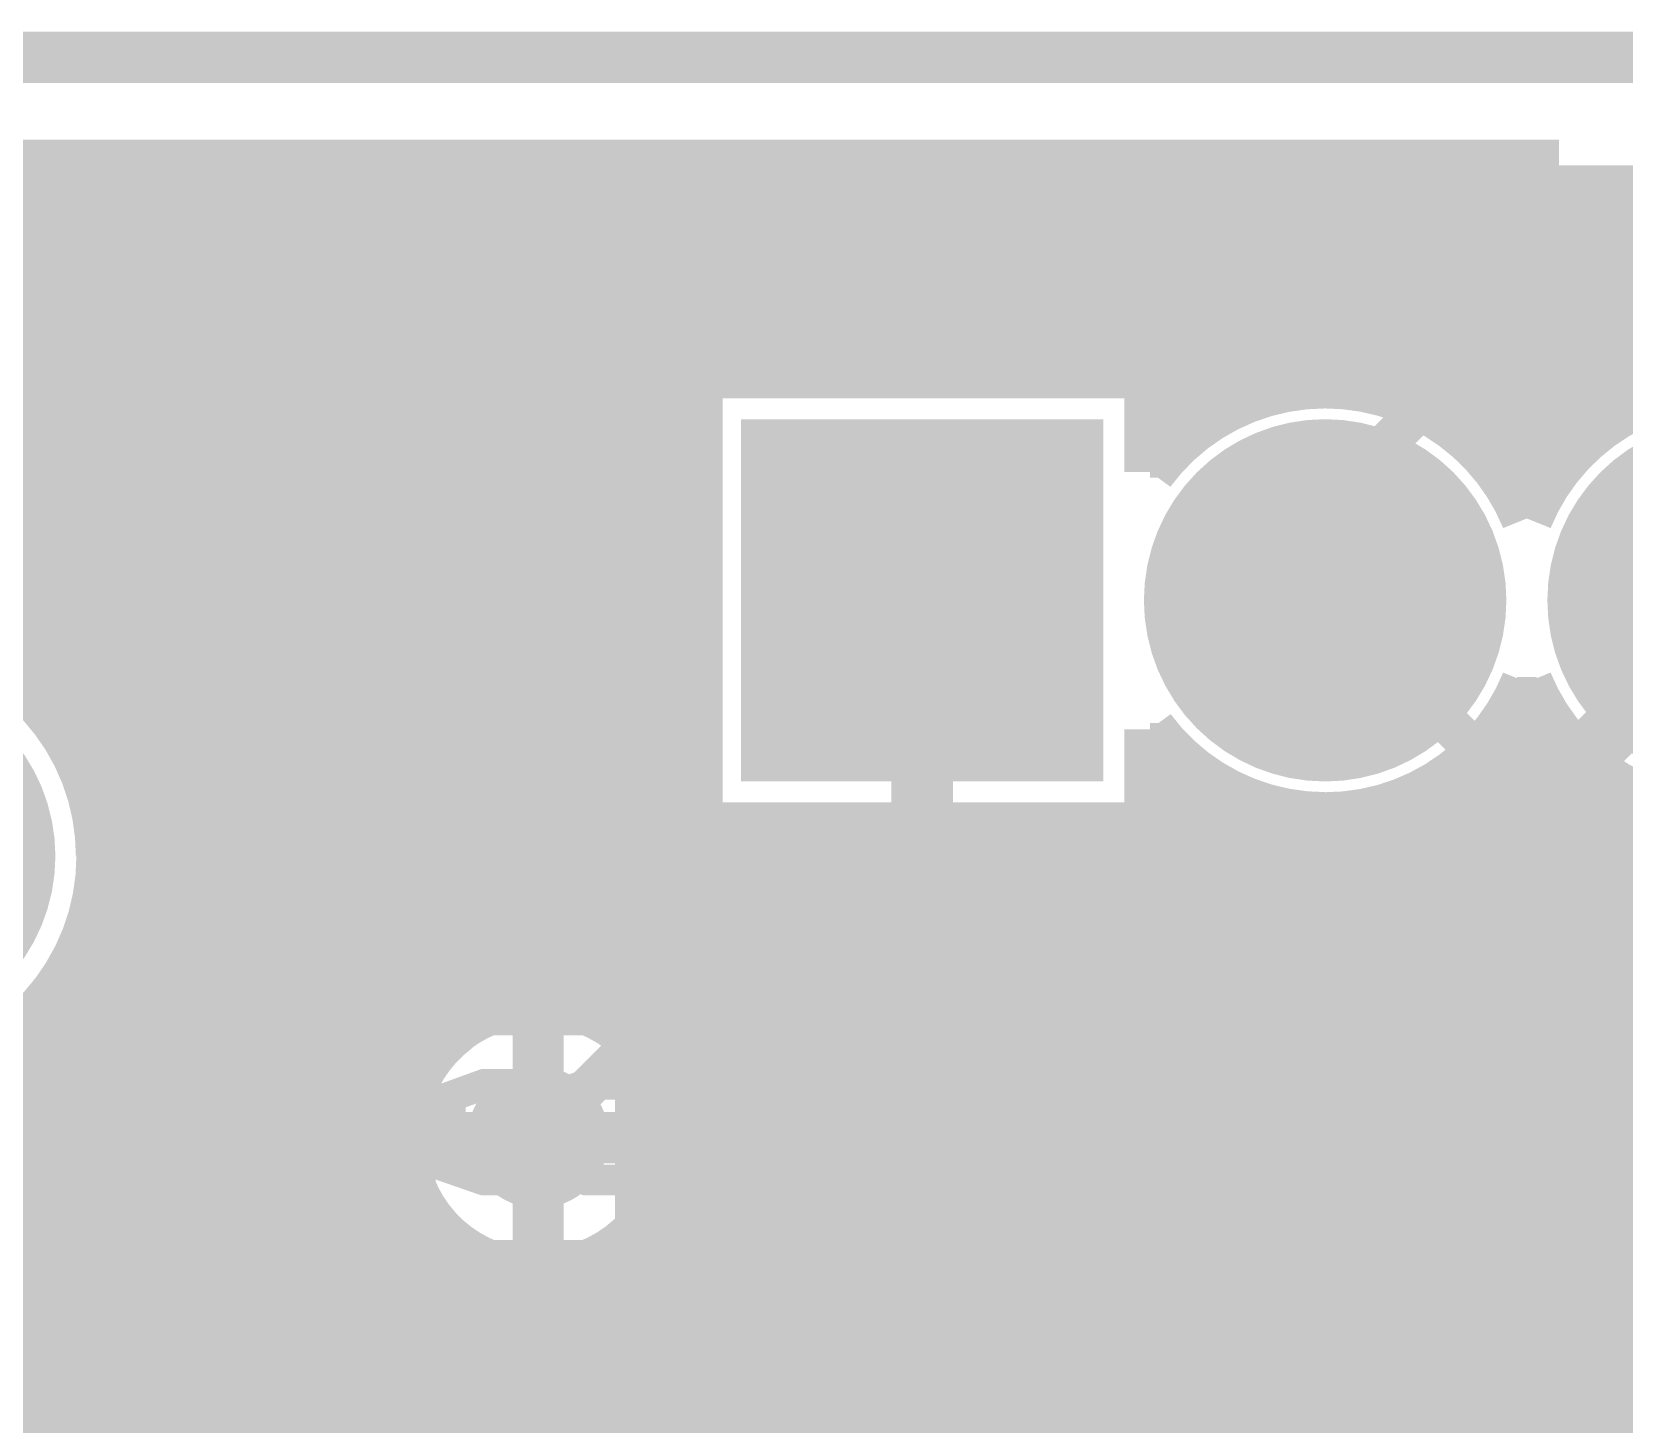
# Model space of a CAD drawing. Extents: x -7 to 100, y -42 to 30.
# Drawn here: x 43.84 to 51.74, y 23.22 to 30.13 of the extents above; entities that cross this region are included whole.
import ezdxf

# ---------------------------------------------------------------- set-up
doc = ezdxf.new("R2010")
doc.units = 0
doc.header["$MEASUREMENT"] = 0
doc.layers.get('0').update_dxf_attribs({"linetype": 'CONTINUOUS'})
for name, color, linetype in [('22-315-0_BOT', 7, 'CONTINUOUS'), ('22-315-0_DRD', 7, 'CONTINUOUS'), ('22-315-0_GND', 6, 'CONTINUOUS'), ('22-315-0_IN1', 4, 'CONTINUOUS'), ('22-315-0_SMB', 3, 'CONTINUOUS'), ('22-315-0_SMT', 5, 'CONTINUOUS'), ('22-315-0_SPB', 10, 'CONTINUOUS'), ('22-315-0_SSB', 9, 'CONTINUOUS'), ('22-315-0_SST', 12, 'CONTINUOUS'), ('22-315-0_TOP', 11, 'CONTINUOUS'), ('THRUHOLE_TAP', 15, 'CONTINUOUS')]:
    doc.layers.add(name, color=color, linetype=linetype)

# ---------------------------------------------------------------- blocks, each defined once
blk = doc.blocks.new('RECTANGLE_8')
blk.add_solid([(0.4826, 0.4064), (0.4826, -0.4064), (-0.4826, 0.4064), (-0.4826, -0.4064)])
blk = doc.blocks.new('ROUND_19')
at = {"const_width": 0.7493}
blk.add_lwpolyline([(-0.37465, 0, 1), (0.37465, 0, 1)], format="xyb", close=True, dxfattribs=at)
blk = doc.blocks.new('SQUARE_20')
blk.add_solid([(0.8001, 0.8001), (0.8001, -0.8001), (-0.8001, 0.8001), (-0.8001, -0.8001)])
blk = doc.blocks.new('ROUND_26')
at = {"const_width": 0.8001}
blk.add_lwpolyline([(-0.40005, 0, 1), (0.40005, 0, 1)], format="xyb", close=True, dxfattribs=at)
blk = doc.blocks.new('ROUND_56')
at = {"const_width": 0.35052}
blk.add_lwpolyline([(-0.17526, 0, 1), (0.17526, 0, 1)], format="xyb", close=True, dxfattribs=at)
blk = doc.blocks.new('ROUND_65')
at = {"const_width": 0.35052}
blk.add_lwpolyline([(-0.17526, 0, 1), (0.17526, 0, 1)], format="xyb", close=True, dxfattribs=at)
blk = doc.blocks.new('ROUND_67')
at = {"const_width": 0.89916}
blk.add_lwpolyline([(-0.44958, 0, 1), (0.44958, 0, 1)], format="xyb", close=True, dxfattribs=at)
blk = doc.blocks.new('SQUARE_71')
blk.add_solid([(0.89916, 0.89916), (0.89916, -0.89916), (-0.89916, 0.89916), (-0.89916, -0.89916)])
blk = doc.blocks.new('ROUND_83')
at = {"const_width": 0.10033}
blk.add_lwpolyline([(-0.050164, 0, 1), (0.050164, 0, 1)], format="xyb", close=True, dxfattribs=at)
blk = doc.blocks.new('ROUND_84')
at = {"const_width": 0.50038}
blk.add_lwpolyline([(-0.25019, 0, 1), (0.25019, 0, 1)], format="xyb", close=True, dxfattribs=at)

msp = doc.modelspace()

# ---------------------------------------------------------------- linework, layer by layer
at = {"layer": '22-315-0_BOT'}
for points, const_width in [([(51.41976, 29.464), (5.99948, 29.464)], 0.254), ([(43.8658, 29.464), (43.8658, 28.0924)], 0.254), ([(44.0944, 29.464), (44.0944, 28.0924)], 0.254), ([(44.323, 29.464), (44.323, 28.0924)], 0.254), ([(44.5516, 29.464), (44.5516, 28.0924)], 0.254), ([(44.7802, 29.464), (44.7802, 28.08478)], 0.254), ([(45.0088, 29.464), (45.0088, 27.95524)], 0.254), ([(45.2374, 29.464), (45.2374, 27.72664)], 0.254), ([(45.466, 29.464), (45.466, 27.49804)], 0.254), ([(45.6946, 29.464), (45.6946, 27.26944)], 0.254), ([(45.9232, 29.464), (45.9232, 27.04084)], 0.254), ([(46.1518, 29.464), (46.1518, 26.81224)], 0.254), ([(46.3804, 29.464), (46.3804, 26.58364)], 0.254), ([(46.609, 29.464), (46.609, 26.35504)], 0.254), ([(46.8376, 29.464), (46.8376, 25.11552)], 0.254), ([(47.0662, 29.464), (47.0662, 24.9428)], 0.254), ([(47.2948, 29.464), (47.2948, 28.4353)], 0.254), ([(47.5234, 29.464), (47.5234, 28.4353)], 0.254), ([(47.752, 29.464), (47.752, 28.4353)], 0.254), ([(47.9806, 29.464), (47.9806, 28.4353)], 0.254), ([(48.2092, 29.464), (48.2092, 28.4353)], 0.254), ([(48.4378, 29.464), (48.4378, 28.4353)], 0.254), ([(48.6664, 29.464), (48.6664, 28.4353)], 0.254), ([(48.895, 29.464), (48.895, 28.4353)], 0.254), ([(49.1236, 29.464), (49.1236, 28.4353)], 0.254), ([(49.3522, 29.464), (49.3522, 28.4353)], 0.254), ([(49.5808, 29.464), (49.5808, 28.1432)], 0.254), ([(49.8094, 29.464), (49.8094, 28.28544)], 0.254), ([(50.038, 29.464), (50.038, 28.36164)], 0.254), ([(50.2666, 29.464), (50.2666, 28.3845)], 0.254), ([(50.4952, 29.464), (50.4952, 28.59024)], 0.254), ([(50.7238, 29.464), (50.7238, 28.81884)], 0.254), ([(50.9524, 29.464), (50.9524, 29.04744)], 0.254), ([(51.181, 29.464), (51.181, 29.27604)], 0.254), ([(51.32578, 29.4132), (6.08584, 29.4132)], 0.254), ([(51.27498, 29.37002), (50.28692, 28.3845)], 0.254), ([(51.08956, 29.1846), (6.41858, 29.1846)], 0.254), ([(57.15, 28.0162), (57.0738, 28.0162), (56.007, 29.083), (51.562, 29.083), (50.25898, 27.77998), (50.25898, 27.305)], 0.2032), ([(50.86096, 28.956), (14.03604, 28.956)], 0.254), ([(50.63236, 28.7274), (14.26464, 28.7274)], 0.254), ([(50.40376, 28.4988), (14.49324, 28.4988)], 0.254), ([(49.3903, 28.4353), (47.1297, 28.4353), (47.1297, 26.1747)], 0.254), ([(49.3903, 28.4353), (49.3903, 27.94254)], 0.254), ([(50.28692, 28.3845), (50.25904, 28.38342)], 0.254), ([(47.1297, 28.2702), (26.72842, 28.2702)], 0.254), ([(49.77638, 28.2702), (49.3903, 28.2702)], 0.254), ([(44.704, 28.0924), (34.671, 28.0924)], 0.254), ([(47.1297, 28.0416), (44.89958, 28.0416)], 0.254), ([(49.46904, 28.0416), (49.3903, 28.0416)], 0.254), ([(44.9961, 27.96794), (46.64202, 26.32202)], 0.254), ([(47.1297, 27.813), (45.15104, 27.813)], 0.254), ([(30.48, 25.3238), (32.3088, 25.3238), (34.671, 27.686), (44.704, 27.686), (46.355, 26.035), (46.355, 24.638)], 0.2032), ([(47.1297, 27.5844), (45.37964, 27.5844)], 0.254), ([(47.1297, 27.3558), (45.60824, 27.3558)], 0.254), ([(48.26, 27.305), (48.26, 24.8412), (47.625, 24.2062)], 0.3048), ([(51.435, 24.2062), (51.435, 26.416), (52.197, 27.178), (52.197, 27.2415), (52.2605, 27.305)], 0.3048), ([(44.53636, 27.2796), (34.83864, 27.2796)], 0.254), ([(43.8658, 27.2796), (43.8658, 26.82494)], 0.254), ([(44.0944, 27.2796), (44.0944, 26.48712)], 0.254), ([(44.323, 27.2796), (44.323, 19.1643)], 0.254), ([(44.53636, 27.2796), (45.9486, 25.86736)], 0.254), ([(44.5516, 27.26436), (44.5516, 19.1643)], 0.254), ([(44.68876, 27.1272), (43.34764, 27.1272)], 0.254), ([(47.1297, 27.1272), (45.83684, 27.1272)], 0.254), ([(44.7802, 27.03576), (44.7802, 19.1643)], 0.254), ([(44.91736, 26.8986), (43.78706, 26.8986)], 0.254), ([(47.1297, 26.8986), (46.06544, 26.8986)], 0.254), ([(45.0088, 26.80716), (45.0088, 19.1389)], 0.254), ([(45.14596, 26.67), (43.9928, 26.67)], 0.254), ([(47.1297, 26.67), (46.29404, 26.67)], 0.254), ([(45.2374, 26.57856), (45.2374, 19.0119)], 0.254), ([(45.37456, 26.4414), (44.11218, 26.4414)], 0.254), ([(47.1297, 26.4414), (46.52264, 26.4414)], 0.254), ([(45.466, 26.34996), (45.466, 18.78584)], 0.254), ([(45.60316, 26.2128), (44.17568, 26.2128)], 0.254), ([(47.1297, 26.2128), (46.72076, 26.2128)], 0.254), ([(45.6946, 26.12136), (45.6946, 24.79802)], 0.254), ([(47.8028, 26.1747), (47.1297, 26.1747)], 0.254), ([(47.2948, 26.1747), (47.2948, 24.9428)], 0.254), ([(47.5234, 26.1747), (47.5234, 24.9428)], 0.254), ([(47.752, 26.1747), (47.752, 24.97836)], 0.254), ([(47.8028, 26.1747), (47.8028, 25.02916)], 0.254), ([(46.7614, 26.035), (46.7614, 25.18156)], 0.254), ([(45.83176, 25.9842), (44.18838, 25.9842)], 0.254), ([(47.8028, 25.9842), (46.7614, 25.9842)], 0.254), ([(45.9232, 25.89276), (45.9232, 25.16378)], 0.254), ([(45.9486, 25.86736), (45.9486, 25.18156)], 0.254), ([(45.9486, 25.7556), (44.15282, 25.7556)], 0.254), ([(47.8028, 25.7556), (46.7614, 25.7556)], 0.254), ([(44.0944, 25.58034), (44.0944, 19.1643)], 0.254), ([(45.9486, 25.527), (44.069, 25.527)], 0.254), ([(47.8028, 25.527), (46.7614, 25.527)], 0.254), ([(43.8658, 25.24252), (43.8658, 24.9428)], 0.254), ([(45.9486, 25.2984), (43.9166, 25.2984)], 0.254), ([(47.8028, 25.2984), (46.7614, 25.2984)], 0.254), ([(45.82922, 25.0698), (43.64482, 25.0698)], 0.254), ([(47.8028, 25.0698), (46.88078, 25.0698)], 0.254), ([(47.8028, 25.02916), (47.7139, 24.9428)], 0.254), ([(43.9928, 24.9428), (43.5864, 24.9428)], 0.254), ([(43.9928, 24.9428), (43.9928, 23.5204)], 0.254), ([(47.7139, 24.9428), (46.96206, 24.9428)], 0.254), ([(45.70476, 24.8412), (43.9928, 24.8412)], 0.254), ([(45.67428, 24.6126), (43.9928, 24.6126)], 0.254), ([(45.6946, 24.47544), (45.6946, 18.55724)], 0.254), ([(45.72508, 24.384), (43.9928, 24.384)], 0.254), ([(47.8028, 22.7838), (49.2252, 24.2062)], 0.381), ([(51.435, 22.7838), (51.0032, 22.7838), (49.5808, 24.2062)], 0.381), ([(51.6128, 22.7838), (53.0352, 24.2062)], 0.381), ([(45.87494, 24.1554), (43.9928, 24.1554)], 0.254), ([(46.8122, 24.13508), (46.8122, 23.5204)], 0.254), ([(49.2252, 24.2062), (49.53, 24.2062)], 0.2032), ([(49.5808, 24.2062), (49.53, 24.2062)], 0.2032), ([(45.9232, 24.11222), (45.9232, 23.23592)], 0.254), ([(46.1518, 23.98776), (46.1518, 23.40356)], 0.254), ([(46.609, 24.00808), (46.609, 23.43912)], 0.254), ([(46.8122, 23.9268), (43.9928, 23.9268)], 0.254), ([(46.3804, 23.95728), (46.3804, 23.46198)], 0.254), ([(46.8122, 23.6982), (43.9928, 23.6982)], 0.254), ([(43.9928, 23.5204), (43.9928, 23.4696)], 0.254), ([(46.8122, 23.5204), (46.8122, 23.4696)], 0.254), ([(43.9928, 23.4696), (43.9928, 22.0472)], 0.254), ([(46.8122, 23.4696), (43.9928, 23.4696)], 0.254), ([(46.8122, 23.4696), (46.8122, 23.4061)], 0.254), ([(46.8122, 23.4061), (46.70552, 23.4061)], 0.254), ([(45.92828, 23.241), (43.9928, 23.241)], 0.254)]:
    msp.add_lwpolyline(points, dxfattribs=dict(at, const_width=const_width))
at = {"layer": '22-315-0_BOT', "const_width": 0.254}
for points in [[(51.41976, 29.464, 0.1074337), (51.27443, 29.37057)], [(50.25898, 28.3845, 0.2388076), (49.38871, 27.94371)], [(44.99102, 27.97302, 0.1989124), (44.704, 28.09191)], [(44.18838, 26.035, 0.4142136), (43.06062, 27.16276)], [(46.7614, 26.035, 0.1989124), (46.64237, 26.32237)], [(43.5864, 25.03424, 0.2786568), (44.19092, 26.035)], [(45.9486, 25.18156, 0.2364631), (45.67631, 24.638)], [(46.96206, 24.9428, 0.1163895), (46.76175, 25.18203)], [(45.67428, 24.638, 0.4142136), (46.355, 23.95728)], [(46.355, 23.95728, 0.1865741), (46.8129, 24.13431)], [(46.4312, 23.46452, 0.4142136), (45.75048, 22.7838)], [(46.70552, 23.4061, 0.104172), (46.4312, 23.46388)]]:
    msp.add_lwpolyline(points, format="xyb", dxfattribs=at)
at = {"layer": '22-315-0_DRD', "const_width": 0.254}
for points in [[(0, 0), (-7.00024, 0), (-7.00024, 29.99994), (99.9998, 29.99994), (99.9998, 0), (0, 0)], [(48.26, 27.94), (48.26, 26.67)], [(50.25898, 27.94), (50.25898, 26.67)], [(48.895, 27.305), (47.625, 27.305)], [(50.89398, 27.305), (49.62398, 27.305)], [(52.8955, 27.305), (51.6255, 27.305)], [(45.72, 25.273), (45.72, 24.003)], [(46.99, 25.273), (45.72, 25.273)], [(46.355, 25.273), (46.355, 24.003)], [(46.99, 24.003), (46.99, 25.273)], [(46.99, 24.638), (45.72, 24.638)], [(45.72, 24.003), (46.99, 24.003)], [(45.7962, 23.4188), (45.7962, 22.1488)], [(47.0662, 23.4188), (45.7962, 23.4188)], [(46.4312, 23.4188), (46.4312, 22.1488)], [(47.0662, 22.1488), (47.0662, 23.4188)]]:
    msp.add_lwpolyline(points, dxfattribs=at)
at = {"layer": '22-315-0_GND', "const_width": 0.254}
msp.add_lwpolyline([(0, 0), (-7.00024, 0), (-7.00024, 29.99994), (99.9998, 29.99994), (99.9998, 0), (0, 0)], dxfattribs=at)
at = {"layer": '22-315-0_IN1', "const_width": 0.254}
for points in [[(99.441, 29.337), (29.1338, 29.337)], [(99.441, 29.3116), (29.1338, 29.3116)], [(43.942, 29.337), (43.942, 26.73858)], [(44.1706, 29.337), (44.1706, 26.2382)], [(44.3992, 29.337), (44.3992, 17.6657)], [(44.6278, 29.337), (44.6278, 17.54378)], [(44.8564, 29.337), (44.8564, 17.17802)], [(45.085, 29.337), (45.085, 1.97612)], [(45.3136, 29.337), (45.3136, 2.14376)], [(45.5422, 29.337), (45.5422, 2.20218)], [(45.7708, 29.337), (45.7708, 24.98598)], [(45.9994, 29.337), (45.9994, 25.21712)], [(46.228, 29.337), (46.228, 25.30602)], [(46.4566, 29.337), (46.4566, 25.30856)], [(46.6852, 29.337), (46.6852, 25.23236)], [(46.9138, 29.337), (46.9138, 25.02408)], [(47.1424, 29.337), (47.1424, 22.01418)], [(47.371, 29.337), (47.371, 28.4353)], [(47.5996, 29.337), (47.5996, 28.4353)], [(47.8282, 29.337), (47.8282, 28.4353)], [(48.0568, 29.337), (48.0568, 28.4353)], [(48.2854, 29.337), (48.2854, 28.4353)], [(48.514, 29.337), (48.514, 28.4353)], [(48.7426, 29.337), (48.7426, 28.4353)], [(48.9712, 29.337), (48.9712, 28.4353)], [(49.1998, 29.337), (49.1998, 28.4353)], [(49.4284, 29.337), (49.4284, 27.99334)], [(49.657, 29.337), (49.657, 28.19908)], [(49.8856, 29.337), (49.8856, 28.31592)], [(50.1142, 29.337), (50.1142, 28.37434)], [(50.3428, 29.337), (50.3428, 28.38196)], [(50.5714, 29.337), (50.5714, 28.33878)], [(50.8, 29.337), (50.8, 28.23972)], [(51.0286, 29.337), (51.0286, 28.06192)], [(51.2572, 29.337), (51.2572, 27.71648)], [(51.4858, 29.337), (51.4858, 28.05684)], [(51.7144, 29.337), (51.7144, 28.23718)], [(99.441, 29.083), (29.1338, 29.083)], [(99.441, 28.8544), (29.1338, 28.8544)], [(99.441, 28.6258), (29.1338, 28.6258)], [(47.1297, 28.3972), (29.1338, 28.3972)], [(49.3903, 28.4353), (47.1297, 28.4353), (47.1297, 26.1747)], [(49.3903, 28.4353), (49.3903, 27.94254)], [(68.58508, 28.3972), (49.3903, 28.3972)], [(47.1297, 28.1686), (29.1338, 28.1686)], [(49.61128, 28.1686), (49.3903, 28.1686)], [(51.6128, 28.1686), (50.90668, 28.1686)], [(47.1297, 27.94), (29.1338, 27.94)], [(51.38674, 27.94), (51.13274, 27.94)], [(47.1297, 27.7114), (29.1338, 27.7114)], [(47.1297, 27.4828), (29.1338, 27.4828)], [(47.1297, 27.2542), (29.1338, 27.2542)], [(47.1297, 27.0256), (43.60164, 27.0256)], [(51.2572, 26.89098), (51.2572, 20.44192)], [(47.1297, 26.797), (43.89374, 26.797)], [(51.308, 26.797), (51.21148, 26.797)], [(49.3903, 26.66492), (49.3903, 26.1747)], [(49.4284, 26.61666), (49.4284, 17.30756)], [(47.1297, 26.5684), (44.05376, 26.5684)], [(49.46904, 26.5684), (49.3903, 26.5684)], [(51.0286, 26.54554), (51.0286, 20.57908)], [(51.47056, 26.5684), (51.04892, 26.5684)], [(51.4858, 26.55316), (51.4858, 16.98498)], [(47.1297, 26.3398), (44.14774, 26.3398)], [(49.77638, 26.3398), (49.3903, 26.3398)], [(49.657, 26.40838), (49.657, 17.30502)], [(51.77536, 26.3398), (50.74158, 26.3398)], [(50.8, 26.37028), (50.8, 20.61972)], [(51.7144, 26.37282), (51.7144, 17.21612)], [(49.8856, 26.29154), (49.8856, 17.21612)], [(50.5714, 26.27122), (50.5714, 20.57908)], [(50.1142, 26.23566), (50.1142, 16.98498)], [(50.3428, 26.22804), (50.3428, 20.44192)], [(57.57164, 26.1112), (44.18584, 26.1112)], [(49.3903, 26.1747), (47.1297, 26.1747)], [(47.371, 26.1747), (47.371, 21.96592)], [(47.5996, 26.1747), (47.5996, 21.81352)], [(47.8282, 26.1747), (47.8282, 15.10792)], [(48.0568, 26.1747), (48.0568, 10.67308)], [(48.2854, 26.1747), (48.2854, 5.25272)], [(48.514, 26.1747), (48.514, 5.51688)], [(48.7426, 26.1747), (48.7426, 5.61594)], [(48.9712, 26.1747), (48.9712, 17.02308)], [(49.1998, 26.1747), (49.1998, 17.23136)], [(57.4929, 25.8826), (44.17822, 25.8826)], [(44.1706, 25.82926), (44.1706, 17.69618)], [(57.49798, 25.654), (44.12234, 25.654)], [(57.58688, 25.4254), (44.01058, 25.4254)], [(43.942, 25.32888), (43.942, 17.64792)], [(45.96638, 25.1968), (43.81754, 25.1968)], [(57.81802, 25.1968), (46.74108, 25.1968)], [(45.76064, 24.9682), (43.43146, 24.9682)], [(56.29402, 24.9682), (46.94936, 24.9682)], [(45.6819, 24.7396), (29.1338, 24.7396)], [(56.06288, 24.7396), (47.02556, 24.7396)], [(45.68698, 24.511), (29.1338, 24.511)], [(55.97398, 24.511), (47.02302, 24.511)], [(45.77588, 24.2824), (29.1338, 24.2824)], [(45.7708, 24.29002), (45.7708, 18.00098)], [(55.9689, 24.2824), (46.93412, 24.2824)], [(46.9138, 24.24938), (46.9138, 21.9837)], [(46.00702, 24.0538), (29.1338, 24.0538)], [(45.9994, 24.05888), (45.9994, 18.23212)], [(56.04764, 24.0538), (46.70298, 24.0538)], [(46.228, 23.96998), (46.228, 18.32102)], [(46.6852, 24.04364), (46.6852, 21.86178)], [(46.4566, 23.9649), (46.4566, 21.49602)], [(56.25338, 23.8252), (29.1338, 23.8252)], [(58.63844, 23.5966), (29.1338, 23.5966)], [(82.51698, 23.368), (42.1513, 23.368)], [(82.5119, 23.1394), (42.45356, 23.1394)]]:
    msp.add_lwpolyline(points, dxfattribs=at)
for points in [[(50.25898, 28.3845, 0.2388076), (49.38871, 27.94371)], [(51.25974, 27.7114, 0.3052455), (50.25898, 28.3845)], [(52.2605, 28.3845, 0.3052457), (51.25974, 27.7114)], [(44.18838, 26.035, 0.4142136), (43.06062, 27.16276)], [(50.25898, 26.2255, 0.3052457), (51.25974, 26.8986)], [(51.25974, 26.8986, 0.3052455), (52.2605, 26.2255)], [(49.3903, 26.66492, 0.2383058), (50.25898, 26.22597)], [(43.06062, 24.9047, 0.4142136), (44.19092, 26.035)], [(46.355, 25.31872, 0.4142136), (45.67428, 24.638)], [(47.03572, 24.638, 0.4142136), (46.355, 25.31872)], [(45.67428, 24.638, 0.4142136), (46.355, 23.95728)], [(46.355, 23.95728, 0.4142136), (47.03572, 24.638)]]:
    msp.add_lwpolyline(points, format="xyb", dxfattribs=at)
at = {"layer": '22-315-0_SSB', "const_width": 0.1524}
for points in [[(46.11624, 27.59456), (46.11624, 27.12212), (46.79442, 27.35834), (46.79442, 27.47772), (45.77842, 27.47772)], [(45.94606, 26.28392), (45.77842, 26.40076), (45.77842, 26.63952), (45.94606, 26.75636), (46.11624, 26.75636), (46.45406, 26.52014), (46.79442, 26.75636), (46.79442, 26.28392)], [(48.82642, 25.34412), (48.70704, 25.17394), (48.47082, 25.17394), (48.35144, 25.34412), (48.35144, 25.51176), (48.58766, 25.85212), (48.35144, 26.18994), (48.82642, 26.18994)], [(49.66462, 25.34412), (49.54524, 25.17394), (49.30902, 25.17394), (49.18964, 25.34412), (49.18964, 25.51176), (49.42586, 25.85212), (49.18964, 26.18994), (49.66462, 26.18994)], [(50.02784, 25.34412), (50.08626, 25.17394), (50.44186, 25.17394), (50.50282, 25.34412), (50.50282, 26.01976), (50.44186, 26.18994), (50.08626, 26.18994), (50.02784, 26.01976)], [(46.28642, 25.74036), (45.77842, 25.91816)], [(46.28642, 25.44572), (46.28642, 25.80132), (46.45406, 25.91816), (46.62424, 25.91816), (46.79442, 25.80132), (46.79442, 25.44572), (45.77842, 25.44572)], [(42.3545, 22.0345), (42.3545, 24.9555), (43.9928, 24.9555), (43.9928, 22.0345), (42.3545, 22.0345)], [(48.4505, 24.9555), (48.4505, 22.0345), (46.8122, 22.0345), (46.8122, 24.9555), (48.4505, 24.9555)], [(50.3555, 24.9555), (50.3555, 22.0345), (48.7172, 22.0345), (48.7172, 24.9555), (50.3555, 24.9555)], [(52.2605, 24.9555), (52.2605, 22.0345), (50.6222, 22.0345), (50.6222, 24.9555), (52.2605, 24.9555)], [(44.3484, 24.3459), (45.3644, 24.7015), (45.3644, 24.22906)], [(44.3484, 23.8633), (44.3484, 23.39086), (45.02658, 23.8633), (45.19676, 23.8633), (45.3644, 23.80488), (45.3644, 23.44928), (45.19676, 23.39086)]]:
    msp.add_lwpolyline(points, dxfattribs=at)
at = {"layer": '22-315-0_SST'}
for points, const_width in [([(45.50918, 23.6855), (45.50918, 29.43352), (33.1089, 29.43352), (33.1089, 23.6855), (45.50918, 23.6855)], 0.20066), ([(55.85968, 29.30398), (46.06036, 29.30398), (46.06036, 25.7048), (55.85968, 25.7048), (55.85968, 29.30398)], 0.20066), ([(49.15916, 29.30398), (49.0601, 29.30398), (47.36084, 29.30398), (48.26, 28.50388)], 0.20066), ([(47.52848, 29.30398), (47.52848, 29.15412)], 0.20066), ([(47.70882, 29.30398), (47.70882, 28.9941)], 0.20066), ([(47.88662, 29.30398), (47.88662, 28.83408)], 0.20066), ([(48.06696, 29.30398), (48.06696, 28.67406)], 0.20066), ([(48.2473, 29.30398), (48.2473, 28.51404)], 0.20066), ([(49.15916, 29.30398), (48.26, 28.50388)], 0.20066), ([(48.42764, 29.30398), (48.42764, 28.65374)], 0.20066), ([(48.60798, 29.30398), (48.60798, 28.81376)], 0.20066), ([(48.78578, 29.30398), (48.78578, 28.97378)], 0.20066), ([(48.96612, 29.30398), (48.96612, 29.1338)], 0.20066), ([(49.05502, 29.21254), (47.46244, 29.21254)], 0.20066), ([(48.85182, 29.0322), (47.66564, 29.0322)], 0.20066), ([(48.65116, 28.85186), (47.86884, 28.85186)], 0.20066), ([(48.44796, 28.67406), (48.0695, 28.67406)], 0.20066), ([(33.1089, 25.53462), (33.9598, 25.53462), (33.9598, 28.58516), (44.70908, 28.58516), (44.70908, 25.53462), (45.50918, 25.53462)], 0.20066), ([(46.06036, 28.30576), (46.45914, 28.30576), (46.45914, 26.10612), (55.45836, 26.10612), (55.45836, 28.30576), (55.85968, 28.30576)], 0.20066), ([(48.3362, 25.26792), (48.3362, 24.51354)], 0.254), ([(48.1076, 25.15108), (48.1076, 24.63292)], 0.254), ([(48.5648, 25.22728), (48.5648, 24.55418)], 0.254), ([(48.72228, 25.0698), (48.04918, 25.0698)], 0.254), ([(46.42612, 24.8412), (46.25594, 24.90216), (46.08576, 24.90216), (45.91812, 24.8412), (45.91812, 24.4856), (46.08576, 24.42718), (46.25594, 24.42718), (46.42612, 24.4856), (46.42612, 24.8412), (46.59376, 24.90216), (46.76394, 24.90216), (46.93412, 24.8412), (46.93412, 24.4856), (46.76394, 24.42718), (46.59376, 24.42718), (46.42612, 24.4856)], 0.1524), ([(48.76292, 24.8412), (48.00854, 24.8412)], 0.254), ([(48.64608, 24.6126), (48.12792, 24.6126)], 0.254), ([(33.1089, 24.23414), (33.1089, 24.58466), (45.50918, 24.58466)], 0.20066), ([(51.67884, 22.97176), (51.67884, 24.15794), (51.54168, 23.95982)], 0.1524), ([(48.2473, 22.97176), (47.69358, 22.97176), (48.2473, 23.7617), (48.2473, 23.95982), (48.17872, 24.15794), (47.76216, 24.15794), (47.69358, 23.95982)], 0.1524), ([(49.1744, 22.97176), (48.62068, 22.97176), (49.1744, 23.7617), (49.1744, 23.95982), (49.10582, 24.15794), (48.68926, 24.15794), (48.62068, 23.95982)], 0.1524), ([(50.47488, 23.16988), (50.61458, 22.97176), (50.8889, 22.97176), (51.0286, 23.16988), (51.0286, 23.368), (50.75174, 23.7617), (51.0286, 24.15794), (50.47488, 24.15794)], 0.1524), ([(45.91812, 24.06396), (45.91812, 23.8252)], 0.1524), ([(46.59376, 23.6474), (46.76394, 23.6474), (46.93412, 23.70836), (46.93412, 23.94458), (46.76394, 24.003), (45.91812, 24.003)], 0.1524), ([(50.1015, 23.56612), (49.54778, 23.56612)], 0.1524)]:
    msp.add_lwpolyline(points, dxfattribs=dict(at, const_width=const_width))
at = {"layer": '22-315-0_SST', "const_width": 0.254}
for points in [[(48.387, 25.273, 0.4142136), (48.006, 24.892)], [(48.768, 24.892, 0.4142136), (48.387, 25.273)], [(48.006, 24.892, 0.4142136), (48.387, 24.511)], [(48.387, 24.511, 0.4142136), (48.768, 24.892)]]:
    msp.add_lwpolyline(points, format="xyb", dxfattribs=at)
at = {"layer": '22-315-0_TOP'}
for points, const_width in [([(21.7678, 26.67), (21.7678, 28.3718), (22.479, 29.083), (87.376, 29.083), (89.42578, 27.03322), (89.42578, 26.67), (90.06078, 26.035)], 0.762), ([(47.0789, 28.321), (30.0609, 28.321)], 0.254), ([(43.83532, 28.321), (43.83532, 26.924)], 0.254), ([(44.06392, 28.321), (44.06392, 26.65476)], 0.254), ([(44.29252, 28.321), (44.29252, 25.02154)], 0.254), ([(44.52112, 28.321), (44.52112, 24.79294)], 0.254), ([(44.74972, 28.321), (44.74972, 24.56434)], 0.254), ([(44.97832, 28.321), (44.97832, 24.3332)], 0.254), ([(45.20692, 28.321), (45.20692, 24.1046)], 0.254), ([(45.43552, 28.321), (45.43552, 23.876)], 0.254), ([(45.66412, 28.321), (45.66412, 24.87422)], 0.254), ([(45.89272, 28.321), (45.89272, 25.20442)], 0.254), ([(46.12132, 28.321), (46.12132, 25.32888)], 0.254), ([(46.34992, 28.321), (46.34992, 25.36698)], 0.254), ([(46.57852, 28.321), (46.57852, 25.54478)], 0.254), ([(46.80712, 28.321), (46.80712, 25.72004)], 0.254), ([(47.03572, 28.321), (47.03572, 25.7556)], 0.254), ([(47.0789, 28.321), (47.0789, 26.1239)], 0.254), ([(47.0789, 28.2702), (30.0609, 28.2702)], 0.254), ([(47.0789, 28.0416), (30.0609, 28.0416)], 0.254), ([(47.0789, 27.813), (31.8643, 27.813)], 0.254), ([(47.0789, 27.5844), (31.8643, 27.5844)], 0.254), ([(47.0789, 27.3558), (35.13074, 27.3558)], 0.254), ([(57.15, 26.63952), (56.61152, 26.63952), (56.007, 26.035), (51.52898, 26.035), (50.25898, 27.305)], 0.2032), ([(47.0789, 27.1272), (43.50766, 27.1272)], 0.254), ([(47.0789, 26.8986), (43.86326, 26.8986)], 0.254), ([(47.0789, 26.67), (44.05376, 26.67)], 0.254), ([(49.4411, 26.52522), (49.4411, 26.1239)], 0.254), ([(47.0789, 26.4414), (44.16806, 26.4414)], 0.254), ([(49.53, 26.4414), (49.4411, 26.4414)], 0.254), ([(49.55032, 26.42362), (49.55032, 25.7556)], 0.254), ([(49.77892, 26.28138), (49.77892, 25.7556)], 0.254), ([(43.94962, 22.479), (43.94962, 22.72538), (40.64, 26.035), (40.55872, 26.035)], 0.635), ([(44.95038, 22.479), (44.95038, 23.37562), (43.06062, 25.26538), (43.06062, 26.035)], 0.635), ([(47.0789, 26.2128), (44.22648, 26.2128)], 0.254), ([(49.96942, 26.2128), (49.4411, 26.2128)], 0.254), ([(50.00752, 26.20264), (50.00752, 25.7556)], 0.254), ([(50.46472, 26.19248), (50.46472, 25.7556)], 0.254), ([(50.67046, 26.2128), (50.55108, 26.2128)], 0.254), ([(50.63998, 26.24074), (51.12766, 25.7556)], 0.254), ([(50.69332, 26.18994), (50.69332, 25.7556)], 0.254), ([(49.4411, 26.1239), (47.0789, 26.1239)], 0.254), ([(47.26432, 26.1239), (47.26432, 25.7556)], 0.254), ([(47.49292, 26.1239), (47.49292, 25.7556)], 0.254), ([(47.72152, 26.1239), (47.72152, 25.7556)], 0.254), ([(47.95012, 26.1239), (47.95012, 25.7556)], 0.254), ([(48.17872, 26.1239), (48.17872, 25.7556)], 0.254), ([(48.40732, 26.1239), (48.40732, 25.7556)], 0.254), ([(48.63592, 26.1239), (48.63592, 25.7556)], 0.254), ([(48.86452, 26.1239), (48.86452, 25.7556)], 0.254), ([(49.09312, 26.1239), (49.09312, 25.7556)], 0.254), ([(49.32172, 26.1239), (49.32172, 25.7556)], 0.254), ([(50.23612, 26.1747), (50.23612, 25.7556)], 0.254), ([(50.89906, 25.9842), (44.23918, 25.9842)], 0.254), ([(50.92192, 25.96134), (50.92192, 25.7556)], 0.254), ([(46.99, 25.7556), (44.20616, 25.7556)], 0.254), ([(51.12766, 25.7556), (46.99, 25.7556)], 0.254), ([(46.64964, 25.61336), (46.40072, 25.36698)], 0.254), ([(46.56074, 25.527), (44.12488, 25.527)], 0.254), ([(44.06392, 25.41524), (44.06392, 25.25014)], 0.254), ([(43.99534, 25.31618), (45.43806, 23.87346)], 0.254), ([(46.40072, 25.36698), (46.355, 25.36841)], 0.254), ([(46.04258, 25.2984), (44.01566, 25.2984)], 0.254), ([(46.355, 24.638), (46.99, 25.273), (57.277, 25.273), (58.05424, 24.49576), (58.05424, 22.8219)], 0.2032), ([(45.76572, 25.0698), (44.24426, 25.0698)], 0.254), ([(45.65396, 24.8412), (44.47286, 24.8412)], 0.254), ([(47.19066, 24.7904), (47.08398, 24.68372)], 0.254), ([(56.03494, 24.7904), (47.19066, 24.7904)], 0.254), ([(47.26432, 24.7904), (47.26432, 24.61514)], 0.254), ([(47.49292, 24.7904), (47.49292, 24.61514)], 0.254), ([(47.72152, 24.7904), (47.72152, 24.61514)], 0.254), ([(47.95012, 24.7904), (47.95012, 24.61514)], 0.254), ([(48.17872, 24.7904), (48.17872, 24.61514)], 0.254), ([(48.40732, 24.7904), (48.40732, 24.61514)], 0.254), ([(48.63592, 24.7904), (48.63592, 24.61514)], 0.254), ([(48.86452, 24.7904), (48.86452, 24.61514)], 0.254), ([(49.09312, 24.7904), (49.09312, 24.61514)], 0.254), ([(49.32172, 24.7904), (49.32172, 24.61514)], 0.254), ([(49.55032, 24.7904), (49.55032, 24.61514)], 0.254), ([(49.77892, 24.7904), (49.77892, 24.61514)], 0.254), ([(50.00752, 24.7904), (50.00752, 24.61514)], 0.254), ([(50.23612, 24.7904), (50.23612, 24.61514)], 0.254), ([(50.46472, 24.7904), (50.46472, 24.61514)], 0.254), ([(50.69332, 24.7904), (50.69332, 24.61514)], 0.254), ([(50.92192, 24.7904), (50.92192, 24.61514)], 0.254), ([(51.15052, 24.7904), (51.15052, 24.61514)], 0.254), ([(51.37912, 24.7904), (51.37912, 24.61514)], 0.254), ([(51.60772, 24.7904), (51.60772, 24.61514)], 0.254), ([(51.83632, 24.7904), (51.83632, 24.61514)], 0.254), ([(47.08652, 24.638), (47.08508, 24.68379)], 0.254), ([(45.62348, 24.6126), (44.70146, 24.6126)], 0.254), ([(55.94858, 24.6126), (47.08398, 24.6126)], 0.254), ([(55.0545, 24.61514), (47.23638, 24.61514), (47.23638, 22.51456)], 0.254), ([(45.6692, 24.384), (44.92752, 24.384)], 0.254), ([(45.66412, 24.39924), (45.66412, 22.26818)], 0.254), ([(47.03572, 24.3713), (47.03572, 23.19274)], 0.254), ([(47.23638, 24.384), (47.0408, 24.384)], 0.254), ([(51.67884, 22.97176), (51.67884, 24.15794), (51.54168, 23.95982)], 0.1524), ([(45.80636, 24.1554), (45.15612, 24.1554)], 0.254), ([(47.23638, 24.1554), (46.90364, 24.1554)], 0.254), ([(45.89272, 24.07158), (45.89272, 23.27656)], 0.254), ([(46.80712, 24.06396), (46.80712, 23.41118)], 0.254), ([(48.2473, 22.97176), (47.69358, 22.97176), (48.2473, 23.7617), (48.2473, 23.95982), (48.17872, 24.15794), (47.76216, 24.15794), (47.69358, 23.95982)], 0.1524), ([(49.1744, 22.97176), (48.62068, 22.97176), (49.1744, 23.7617), (49.1744, 23.95982), (49.10582, 24.15794), (48.68926, 24.15794), (48.62068, 23.95982)], 0.1524), ([(50.47488, 23.16988), (50.61458, 22.97176), (50.8889, 22.97176), (51.0286, 23.16988), (51.0286, 23.368), (50.75174, 23.7617), (51.0286, 24.15794), (50.47488, 24.15794)], 0.1524), ([(46.18736, 23.9268), (45.38472, 23.9268)], 0.254), ([(46.12132, 23.94458), (46.12132, 23.4442)], 0.254), ([(46.34992, 23.90648), (46.34992, 23.51024)], 0.254), ([(47.23638, 23.9268), (46.52264, 23.9268)], 0.254), ([(46.57852, 23.94204), (46.57852, 23.50008)], 0.254), ([(47.23638, 23.6982), (45.5676, 23.6982)], 0.254), ([(50.1015, 23.56612), (49.54778, 23.56612)], 0.1524), ([(46.17974, 23.4696), (45.64126, 23.4696)], 0.254), ([(47.23638, 23.4696), (46.68266, 23.4696)], 0.254), ([(45.64888, 23.37562), (45.64888, 22.479)], 0.254), ([(45.8597, 23.241), (45.64888, 23.241)], 0.254), ([(47.23638, 23.241), (47.00016, 23.241)], 0.254)]:
    msp.add_lwpolyline(points, dxfattribs=dict(at, const_width=const_width))
at = {"layer": '22-315-0_TOP', "const_width": 0.254}
for points in [[(44.23918, 26.035, 0.4142136), (43.06062, 27.21356)], [(49.4411, 26.52522, 0.2051163), (50.25898, 26.17496)], [(50.25898, 26.1747, 0.0861568), (50.63994, 26.24084)], [(43.99534, 25.31618, 0.1653744), (44.23977, 26.035)], [(46.99, 25.7556, 0.1989131), (46.64875, 25.61425)], [(46.99, 25.7556, 0.1989131), (46.64875, 25.61425)], [(46.355, 25.36952, 0.4142136), (45.62348, 24.638)], [(45.62348, 24.638, 0.4142136), (46.355, 23.90648)], [(46.355, 23.90648, 0.4142136), (47.08652, 24.638)], [(45.64888, 23.37562, 0.1989124), (45.44429, 23.86953)], [(46.4312, 23.51532, 0.4142136), (45.69968, 22.7838)], [(47.16272, 22.7838, 0.4142136), (46.4312, 23.51532)]]:
    msp.add_lwpolyline(points, format="xyb", dxfattribs=at)

# ---------------------------------------------------------------- block references
at = {"layer": '22-315-0_BOT'}
for name, p in [('SQUARE_20', (48.26, 27.305)), ('ROUND_19', (50.25898, 27.305)), ('ROUND_19', (52.2605, 27.305)), ('ROUND_26', (43.06062, 26.035)), ('ROUND_56', (46.355, 24.638)), ('RECTANGLE_8', (47.625, 24.2062)), ('RECTANGLE_8', (49.53, 24.2062)), ('RECTANGLE_8', (51.435, 24.2062))]:
    msp.add_blockref(name, p, dxfattribs=at)
at = {"layer": '22-315-0_GND'}
for name, p in [('SQUARE_71', (48.26, 27.305)), ('ROUND_67', (50.25898, 27.305)), ('ROUND_67', (52.2605, 27.305)), ('ROUND_67', (43.06062, 26.035)), ('ROUND_65', (46.355, 24.638))]:
    msp.add_blockref(name, p, dxfattribs=at)
at = {"layer": '22-315-0_IN1'}
for name, p in [('SQUARE_20', (48.26, 27.305)), ('ROUND_19', (50.25898, 27.305)), ('ROUND_19', (52.2605, 27.305)), ('ROUND_26', (43.06062, 26.035)), ('ROUND_65', (46.355, 24.638))]:
    msp.add_blockref(name, p, dxfattribs=at)
at = {"layer": '22-315-0_SMB'}
for name, p in [('SQUARE_20', (48.26, 27.305)), ('ROUND_19', (50.25898, 27.305)), ('ROUND_19', (52.2605, 27.305)), ('ROUND_26', (43.06062, 26.035)), ('RECTANGLE_8', (47.625, 24.2062)), ('RECTANGLE_8', (49.53, 24.2062)), ('RECTANGLE_8', (51.435, 24.2062))]:
    msp.add_blockref(name, p, dxfattribs=at)
at = {"layer": '22-315-0_SMT'}
for name, p in [('SQUARE_20', (48.26, 27.305)), ('ROUND_19', (50.25898, 27.305)), ('ROUND_19', (52.2605, 27.305)), ('ROUND_26', (43.06062, 26.035))]:
    msp.add_blockref(name, p, dxfattribs=at)
at = {"layer": '22-315-0_SPB'}
for p in [(47.625, 24.2062), (49.53, 24.2062), (51.435, 24.2062)]:
    msp.add_blockref('RECTANGLE_8', p, dxfattribs=at)
at = {"layer": '22-315-0_TOP'}
for name, p in [('SQUARE_20', (48.26, 27.305)), ('ROUND_19', (50.25898, 27.305)), ('ROUND_19', (52.2605, 27.305)), ('ROUND_26', (43.06062, 26.035)), ('ROUND_56', (46.355, 24.638))]:
    msp.add_blockref(name, p, dxfattribs=at)
at = {"layer": 'THRUHOLE_TAP'}
for name, p in [('ROUND_84', (48.26, 27.305)), ('ROUND_84', (50.25898, 27.305)), ('ROUND_83', (46.355, 24.638))]:
    msp.add_blockref(name, p, dxfattribs=at)

doc.saveas('drawing.dxf')
